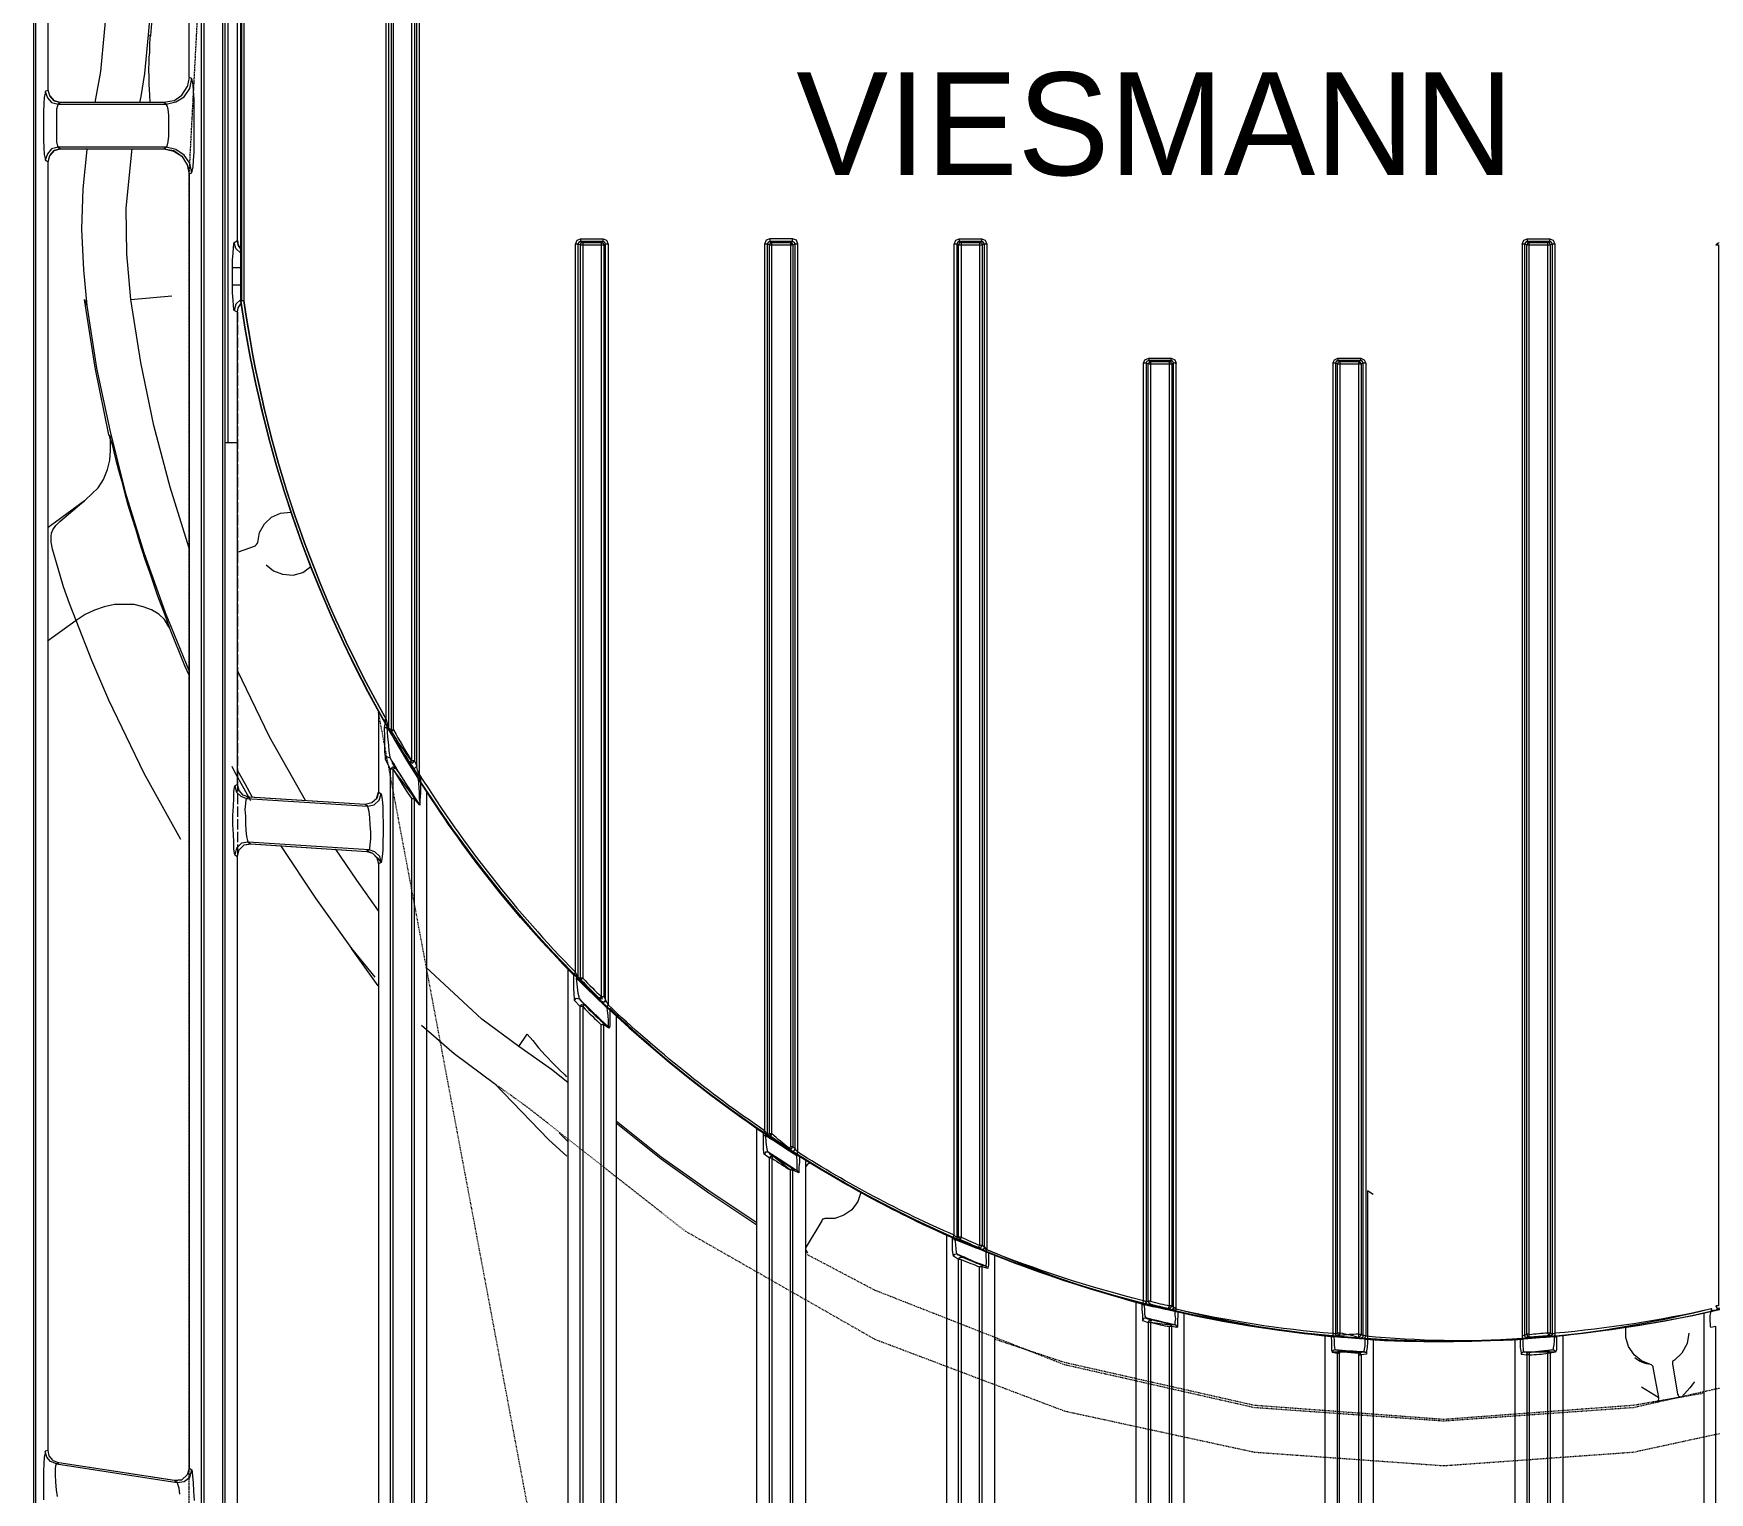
# Model space of a CAD drawing. Header units: millimetres. Extents: x 90740 to 167944, y -39332 to 25855.
# Drawn here: x 137982.6 to 138247, y 11870.3 to 12100.5 of the extents above; entities that cross this region are included whole.
import ezdxf

# ---------------------------------------------------------------- set-up
doc = ezdxf.new("R2010")
doc.units = ezdxf.units.MM
doc.linetypes.add('PDF_IMPORT', pattern=[1, 0.8, -0.2])
doc.layers.add('PDF3_Text', color=7, linetype='Continuous')
doc.layers.add('PDF4_Geometry', color=7, linetype='Continuous')
doc.styles.add('PDF Viessmann Logo', font='')
doc.styles.get('PDF Viessmann Logo').set_extended_font_data('Viessmann Logo')

# ---------------------------------------------------------------- blocks, each defined once
blk = doc.blocks.new('200-A_10 bis 12')
at = {"layer": 'PDF4_Geometry', "lineweight": 13}
for p, q in [((6500.36, 3273.81), (6500.36, 2336.02)), ((6515.28, 2336.02), (6515.28, 3273.81)), ((6528.38, 2757.31), (6528.38, 2852.54)), ((6543.48, 2795.52), (6545.34, 2795.52)), ((6543.68, 2795.72), (6543.68, 2737.69)), ((6558.4, 2795.52), (6560.26, 2795.52)), ((6573.32, 2795.52), (6575.18, 2795.52)), ((6573.52, 2795.72), (6573.52, 2717.26)), ((6618.14, 2795.52), (6619.99, 2795.52)), ((6588.28, 2786.13), (6590.15, 2786.13)), ((6603.2, 2786.13), (6605.07, 2786.13)), ((6530.2, 2336.02), (6530.2, 2751.83)), ((6545.14, 2336.02), (6545.14, 2734)), ((6560.06, 2336.02), (6560.06, 2722.54)), ((6574.98, 2336.02), (6574.98, 2714.91)), ((6589.95, 2336.02), (6589.95, 2710.2)), ((6603.38, 2336.02), (6603.38, 2708.09)), ((6619.79, 2336.02), (6619.79, 2708.22))]:
    blk.add_line(p, q, dxfattribs=at)
for points in [[(6500.52, 3273.61), (6500.52, 2336.22)], [(6512.48, 2801.85), (6512.64, 2801.12), (6512.84, 2801.21), (6512.88, 2801.34), (6512.95, 2801.67), (6512.97, 2802.18), (6513.02, 2802.85), (6513.04, 2803.65), (6513.04, 2806.22), (6513.02, 2807), (6512.97, 2807.67), (6512.95, 2808.16), (6512.88, 2808.51), (6512.84, 2808.64), (6512.64, 2808.73), (6512.64, 2910.82)], [(6513.59, 3273.61), (6513.59, 2336.22), (6513.33, 2336.07), (6513.33, 2503.32)], [(6513.79, 3273.81), (6513.79, 2336.02), (6513.66, 2336.09), (6513.59, 2336.22)], [(6515.48, 2336.22), (6515.48, 3273.61)], [(6501.65, 2807.27), (6501.98, 2806.89), (6502.49, 2806.76), (6502, 2806.89), (6501.65, 2807.27), (6501.52, 2807.73), (6501.52, 2909.38)], [(6530.58, 2855.4), (6530.4, 2855), (6530.4, 2754.83), (6530.58, 2754.4)], [(6530.58, 2855.51), (6530.62, 2855.62), (6530.64, 2855.71), (6530.78, 2856.09), (6530.78, 2753.76), (6530.64, 2754.09), (6530.62, 2754.23), (6530.58, 2754.34), (6530.58, 2855.51)], [(6528.38, 2757.45), (6528.31, 2757.53), (6528.27, 2757.78), (6528.18, 2758.11), (6528.18, 2851.74), (6528.27, 2852.07), (6528.31, 2852.27), (6528.38, 2852.36)], [(6512.64, 2842.84), (6510.88, 2837.88), (6509.4, 2832.91), (6508.18, 2827.83), (6507.15, 2822.68), (6506.42, 2817.53), (6505.93, 2812.31), (6505.64, 2809.2), (6505.2, 2806.76)], [(6508.75, 2806.76), (6508.84, 2807.22), (6509.13, 2809.04), (6509.42, 2812.09), (6509.86, 2816.97), (6510.57, 2821.83), (6511.48, 2826.65), (6512.64, 2831.47)], [(6509.55, 2806.76), (6509.53, 2807.33), (6509.49, 2808.2), (6509.49, 2808.73), (6509.46, 2809.38), (6509.49, 2809.91), (6509.49, 2810.33), (6509.53, 2810.71), (6509.53, 2811.44), (6509.55, 2811.69), (6509.55, 2811.91), (6509.6, 2812.04), (6510, 2816.79), (6510.68, 2821.54), (6511.53, 2826.23), (6512.64, 2830.87)], [(6515.68, 2829.89), (6515.68, 2779.94)], [(6516.75, 2818.72), (6516.75, 2791.1), (6516.95, 2791.15), (6516.81, 2791.1), (6516.75, 2791.08), (6516.7, 2791.08), (6516.7, 2818.72)], [(6516.7, 2818.72), (6516.81, 2818.72), (6516.95, 2818.7), (6516.95, 2791.15)], [(6516.44, 2795.86), (6516.5, 2795.5), (6516.7, 2795.19), (6516.5, 2795.52), (6516.44, 2795.86), (6516.44, 2813.99), (6516.5, 2814.35), (6516.7, 2814.66)], [(6509.42, 2812.09), (6509.6, 2812.04)], [(6512.84, 2801.21), (6512.68, 2801.98), (6512.24, 2802.61), (6511.59, 2803.05), (6510.82, 2803.23), (6510.91, 2803.32), (6510.97, 2803.65), (6511.02, 2804.09), (6511.04, 2804.63), (6511.04, 2805.23), (6511.02, 2805.76), (6510.97, 2806.22), (6510.91, 2806.49), (6510.82, 2806.62), (6511.59, 2806.8), (6512.24, 2807.2), (6512.68, 2807.87), (6512.84, 2808.64)], [(6511.42, 2806.89), (6512.06, 2807.33), (6512.48, 2808)], [(6512.64, 2808.73), (6512.48, 2808)], [(6501.52, 2807.73), (6501.29, 2807.62), (6501.27, 2807.49), (6501.2, 2807.16), (6501.16, 2806.67), (6501.14, 2806.02), (6501.14, 2803.83), (6501.16, 2803.18), (6501.2, 2802.65), (6501.27, 2802.34), (6501.29, 2802.21), (6501.52, 2802.07)], [(6501.29, 2807.62), (6501.45, 2807.13), (6501.78, 2806.76), (6502.31, 2806.62), (6502.25, 2806.49), (6502.18, 2806.22), (6502.16, 2805.76), (6502.16, 2804.09), (6502.18, 2803.65), (6502.25, 2803.32), (6502.31, 2803.23), (6501.78, 2803.09), (6501.45, 2802.72), (6501.29, 2802.21)], [(6511.42, 2806.89), (6510.64, 2806.76)], [(6501.91, 2699.63), (6501.6, 2699.99), (6501.52, 2700.43), (6501.52, 2802.07), (6501.65, 2802.58), (6502, 2802.96), (6502.49, 2803.09), (6501.98, 2802.96), (6501.65, 2802.58)], [(6504.58, 2803.12), (6504.56, 2803.05), (6504.25, 2799.94), (6504.13, 2796.77), (6504.29, 2793.55), (6504.56, 2790.75), (6505.33, 2785.8), (6506.38, 2780.91), (6507.6, 2776.03), (6509.06, 2771.26), (6510.75, 2766.53), (6512.64, 2761.89)], [(6512.64, 2771.59), (6511.13, 2776.41), (6509.86, 2781.29), (6508.82, 2786.24), (6508.04, 2791.22), (6507.71, 2794.83), (6507.67, 2798.43), (6508.13, 2803.12)], [(6510.64, 2803.09), (6511.42, 2802.92), (6512.06, 2802.52), (6512.48, 2801.85), (6512.64, 2801.07), (6512.64, 2699.03), (6512.84, 2698.9)], [(6510.64, 2803.09), (6511.42, 2802.96), (6512.06, 2802.52)], [(6543.3, 2737.77), (6543.23, 2737.88), (6543.17, 2738.02), (6543.1, 2738.15), (6543.1, 2795.59), (6543.23, 2795.9), (6543.5, 2795.99), (6545.3, 2795.99), (6545.56, 2795.9), (6545.68, 2795.59), (6545.68, 2735.58), (6545.61, 2735.73), (6545.54, 2735.84), (6545.5, 2735.91), (6545.48, 2735.98), (6545.36, 2735.78), (6545.16, 2735.84)], [(6543.5, 2795.99), (6543.5, 2795.79), (6543.37, 2795.72), (6543.3, 2795.59), (6543.1, 2795.59)], [(6545.68, 2795.59), (6545.48, 2795.59), (6545.43, 2795.72), (6545.3, 2795.79), (6545.3, 2795.99)], [(6558.44, 2795.99), (6558.44, 2795.79), (6558.31, 2795.72), (6558.22, 2795.59), (6558.02, 2795.59)], [(6560.64, 2795.59), (6560.44, 2795.59), (6560.37, 2795.72), (6560.22, 2795.79), (6560.22, 2795.99)], [(6573.36, 2795.99), (6573.36, 2795.79), (6573.23, 2795.72), (6573.18, 2795.59), (6572.98, 2795.59)], [(6573.18, 2717.26), (6573.12, 2717.28), (6573.1, 2717.28), (6573.03, 2717.35), (6572.98, 2717.41), (6572.98, 2795.59), (6573.1, 2795.9), (6573.36, 2795.99), (6575.16, 2795.99), (6575.43, 2795.9), (6575.56, 2795.59), (6575.56, 2716.28), (6575.49, 2716.35), (6575.43, 2716.42), (6575.36, 2716.44), (6575.36, 2795.59)], [(6575.56, 2795.59), (6575.36, 2795.59), (6575.29, 2795.72), (6575.16, 2795.79), (6575.16, 2795.99)], [(6618.17, 2795.99), (6618.17, 2795.79), (6618.03, 2795.72), (6617.97, 2795.59), (6617.77, 2795.59)], [(6617.77, 2795.59), (6617.9, 2795.9), (6618.17, 2795.99), (6619.96, 2795.99), (6620.23, 2795.9), (6620.36, 2795.59)], [(6620.36, 2795.59), (6620.36, 2709.47), (6620.3, 2709.47), (6620.16, 2709.42), (6619.96, 2709.42), (6619.9, 2709.47), (6619.79, 2709.69), (6619.83, 2709.55), (6619.83, 2709.49), (6619.96, 2709.55), (6619.99, 2709.69), (6620.16, 2709.62), (6620.16, 2795.59), (6620.1, 2795.72), (6619.96, 2795.79), (6619.96, 2795.99)], [(6516.44, 2790.22), (6516.19, 2790.35), (6516.17, 2790.44), (6516.12, 2790.75), (6516.1, 2791.17), (6516.06, 2791.75), (6516.06, 2794.32), (6516.1, 2794.86), (6516.12, 2795.32), (6516.17, 2795.59), (6516.19, 2795.72), (6516.44, 2795.86)], [(6516.7, 2794.86), (6516.32, 2795.23), (6516.19, 2795.72)], [(6543.68, 2795.72), (6543.54, 2795.66), (6543.48, 2795.52), (6543.3, 2795.59), (6543.3, 2737.75), (6543.48, 2737.69)], [(6543.48, 2795.52), (6543.48, 2737.62), (6543.54, 2737.55), (6543.57, 2737.57), (6543.68, 2737.69), (6543.48, 2737.69)], [(6545.14, 2795.72), (6545.14, 2736.24), (6545.34, 2736.24)], [(6545.14, 2795.72), (6545.28, 2795.66), (6545.34, 2795.52)], [(6558.6, 2795.72), (6558.46, 2795.66), (6558.4, 2795.52), (6558.22, 2795.59), (6558.22, 2725.41), (6558.4, 2725.39), (6558.44, 2725.27), (6558.51, 2725.21), (6558.53, 2725.27), (6558.6, 2725.39), (6558.4, 2725.39), (6558.4, 2795.52)], [(6560.06, 2795.72), (6560.2, 2795.66), (6560.26, 2795.52)], [(6560.06, 2795.66), (6560.06, 2724.41), (6560.2, 2724.41)], [(6560.06, 2795.66), (6560.26, 2795.52)], [(6573.52, 2795.72), (6573.38, 2795.66), (6573.32, 2795.52), (6573.18, 2795.59), (6573.18, 2717.21), (6573.32, 2717.26), (6573.36, 2717.15), (6573.45, 2717.08), (6573.49, 2717.13), (6573.52, 2717.26), (6573.32, 2717.26), (6573.32, 2795.52)], [(6574.98, 2795.72), (6574.98, 2716.61), (6575.18, 2716.61)], [(6574.98, 2795.72), (6575.16, 2795.66), (6575.18, 2795.52)], [(6575.36, 2795.59), (6575.18, 2795.52), (6575.18, 2716.61), (6575.36, 2716.48)], [(6617.77, 2795.59), (6617.77, 2709.33), (6617.79, 2709.27), (6617.9, 2709.27), (6618.03, 2709.29), (6618.17, 2709.29), (6618.3, 2709.35), (6618.34, 2709.35), (6618.34, 2795.72)], [(6618.34, 2709.6), (6618.14, 2709.6), (6618.14, 2795.52), (6617.97, 2795.59), (6617.97, 2709.49), (6618.14, 2709.6), (6618.21, 2709.42), (6618.34, 2709.4)], [(6618.34, 2795.72), (6618.21, 2795.66), (6618.14, 2795.52)], [(6619.99, 2795.52), (6619.99, 2709.69), (6619.79, 2709.69), (6619.79, 2795.72)], [(6620.36, 2795.59), (6620.16, 2795.59), (6619.99, 2795.52), (6619.96, 2795.66), (6619.79, 2795.72)], [(6516.7, 2793.72), (6516.06, 2793.72)], [(6516.7, 2792.35), (6516.06, 2792.35)], [(6504.38, 2775.34), (6504.45, 2775.41), (6505.47, 2776.36), (6505.87, 2777.03), (6506.2, 2777.81), (6506.38, 2778.54), (6506.44, 2779.31), (6506.44, 2779.71), (6506.42, 2780.14), (6506.36, 2780.45), (6506.36, 2780.47), (6506.31, 2780.51), (6506.31, 2780.54), (6505.22, 2785.86), (6504.38, 2791.22), (6504.45, 2791.02), (6504.56, 2790.75)], [(6508.04, 2791.22), (6511.28, 2791.5)], [(6516.7, 2791.22), (6516.32, 2790.84), (6516.19, 2790.35)], [(6517.39, 2751.96), (6516.9, 2752.12), (6516.57, 2752.49), (6516.44, 2752.96), (6516.44, 2790.22), (6516.5, 2790.57), (6516.7, 2790.88)], [(6588.41, 2712.06), (6588.41, 2712), (6588.35, 2711.97), (6588.28, 2711.93), (6588.15, 2712), (6588.13, 2712.13), (6588.08, 2712.13), (6588.08, 2712.17), (6588.02, 2712.2), (6587.95, 2712.2), (6587.9, 2712.24), (6587.9, 2786.2), (6588.02, 2786.46), (6588.33, 2786.6), (6590.08, 2786.6), (6590.39, 2786.46), (6590.48, 2786.2)], [(6588.46, 2786.33), (6588.35, 2786.26), (6588.28, 2786.13), (6588.13, 2786.2), (6587.9, 2786.2)], [(6588.33, 2786.6), (6588.33, 2786.4), (6588.15, 2786.33), (6588.13, 2786.2), (6588.13, 2712.13), (6588.28, 2712.2), (6588.33, 2712.06), (6588.41, 2712)], [(6588.46, 2786.33), (6588.46, 2712.2), (6588.28, 2712.2), (6588.28, 2786.13)], [(6589.95, 2711.84), (6589.88, 2711.71), (6589.88, 2711.64), (6590.04, 2711.66), (6590.15, 2711.84), (6589.95, 2711.84), (6589.95, 2786.33)], [(6589.88, 2711.64), (6589.95, 2711.6), (6590.04, 2711.53), (6590.1, 2711.51), (6590.21, 2711.46), (6590.32, 2711.46), (6590.46, 2711.4), (6590.48, 2711.46), (6590.48, 2786.2)], [(6590.15, 2786.13), (6590.08, 2786.26), (6589.95, 2786.33)], [(6590.48, 2786.2), (6590.28, 2786.2), (6590.21, 2786.33), (6590.08, 2786.4), (6590.08, 2786.6)], [(6590.28, 2786.2), (6590.15, 2786.13), (6590.15, 2711.84), (6590.28, 2711.73)], [(6590.48, 2711.6), (6590.41, 2711.66), (6590.35, 2711.66), (6590.32, 2711.71), (6590.28, 2711.71), (6590.28, 2786.2)], [(6603.25, 2786.6), (6603.25, 2786.4), (6603.11, 2786.33), (6603.05, 2786.2), (6602.85, 2786.2)], [(6602.85, 2786.2), (6602.85, 2709.47), (6602.91, 2709.47), (6603.05, 2709.42), (6603.25, 2709.42), (6603.31, 2709.47)], [(6603.42, 2786.33), (6603.25, 2786.26), (6603.2, 2786.13), (6603.05, 2786.2), (6603.05, 2709.62), (6603.2, 2709.69), (6603.25, 2709.55), (6603.38, 2709.49), (6603.38, 2709.55), (6603.42, 2709.69), (6603.2, 2709.69), (6603.2, 2786.13)], [(6604.87, 2786.33), (6605, 2786.26), (6605.07, 2786.13)], [(6605.44, 2786.2), (6605.24, 2786.2), (6605.18, 2786.33), (6605.04, 2786.4), (6605.04, 2786.6)], [(6506.31, 2780.54), (6506.38, 2780.45), (6506.44, 2780.18), (6506.55, 2779.78), (6506.69, 2779.2), (6506.84, 2778.54), (6507.07, 2777.76), (6507.29, 2776.94), (6507.53, 2776.03), (6507.8, 2775.03), (6508.11, 2774.03), (6508.42, 2773.05), (6508.69, 2772.12), (6509.15, 2770.74), (6509.6, 2769.41), (6510.13, 2767.84), (6510.71, 2766.33), (6511.08, 2765.3), (6512.26, 2762.35), (6512.62, 2761.62)], [(6515.48, 2779.94), (6516.44, 2779.94)], [(6511.97, 2748.61), (6509.09, 2753.83), (6506.31, 2759.62), (6504.96, 2762.75), (6503.71, 2765.9), (6503.2, 2767.24), (6502.71, 2768.55), (6502.29, 2769.99), (6501.85, 2771.52), (6501.74, 2772.08), (6501.74, 2772.52), (6501.78, 2772.79), (6501.87, 2773.05), (6502.11, 2773.39), (6502.43, 2773.7), (6503.47, 2774.56), (6503.98, 2775.03), (6504.25, 2775.23), (6504.36, 2775.3), (6504.38, 2775.34), (6502.09, 2773.65), (6501.52, 2773.23)], [(6516.44, 2771.28), (6517.86, 2771.79), (6517.88, 2771.81), (6517.94, 2771.88), (6518.03, 2771.99), (6518.06, 2772.05), (6518.19, 2772.85), (6518.57, 2773.52), (6519.14, 2774.05), (6519.85, 2774.36), (6520.65, 2774.45)], [(6518.7, 2770.28), (6519.28, 2769.81), (6520.01, 2769.55), (6520.83, 2769.48), (6521.59, 2769.68), (6522.23, 2770.15)], [(6511.08, 2765.3), (6511.02, 2765.39), (6510.68, 2765.97), (6510.24, 2766.39), (6509.66, 2766.73), (6509.02, 2766.97), (6508.31, 2767.15), (6507.53, 2767.17), (6506.75, 2767.15), (6505.93, 2766.97), (6505.16, 2766.7), (6504.42, 2766.37), (6503.71, 2765.9), (6501.47, 2764.26)], [(6521.81, 2751.69), (6518.97, 2756.73), (6516.44, 2761.95)], [(6527.56, 2758.71), (6527.56, 2752.36), (6527.78, 2752.23)], [(6528.07, 2495.63), (6528.25, 2495.63), (6528.25, 2336.07), (6528.51, 2336.22), (6528.51, 2754.16), (6528.11, 2754.94), (6528.11, 2755.16), (6528.07, 2755.54), (6528.07, 2756.71), (6528.05, 2757.45), (6528.18, 2758.11), (6528.07, 2758.04), (6528, 2757.98), (6528.18, 2757.67), (6528.31, 2757.45), (6528.38, 2757.38)], [(6528.05, 2757.45), (6528.25, 2757.45)], [(6528.38, 2757.4), (6528.56, 2757.27)], [(6528.38, 2757.31), (6528.4, 2757.31), (6528.49, 2757.25), (6528.38, 2757.31)], [(6528.11, 2754.94), (6528.25, 2755.14), (6528.49, 2755.07), (6528.51, 2755), (6528.62, 2754.8), (6528.69, 2754.69), (6528.89, 2754.27)], [(6515.99, 2754.4), (6516.19, 2754), (6517.48, 2751.69)], [(6516.44, 2754.07), (6517.03, 2753.03), (6517.61, 2751.96)], [(6528.71, 2754.16), (6528.71, 2336.02), (6528.58, 2336.09), (6528.51, 2336.22)], [(6530.33, 2754.23), (6530.24, 2754.23), (6530.24, 2754.27), (6530.2, 2754.27)], [(6516.44, 2752.96), (6516.24, 2752.85), (6516.19, 2752.72), (6516.12, 2752.38), (6516.12, 2751.89), (6516.1, 2751.25), (6516.06, 2750.52), (6516.06, 2749.79), (6516.1, 2749.05), (6516.12, 2748.41), (6516.12, 2747.88), (6516.19, 2747.54), (6516.24, 2747.41), (6516.44, 2747.28)], [(6516.24, 2752.85), (6516.37, 2752.36), (6516.7, 2752.03), (6517.15, 2751.85), (6517.1, 2751.76), (6517.08, 2751.45), (6517.03, 2750.98), (6517.08, 2750.45), (6517.08, 2749.85), (6517.1, 2749.32), (6517.17, 2748.85), (6517.23, 2748.54), (6517.28, 2748.41), (6516.77, 2748.32), (6516.37, 2747.94), (6516.24, 2747.41)], [(6527.03, 2751.5), (6527.4, 2751.85), (6527.56, 2752.36), (6527.43, 2751.85), (6527.03, 2751.5), (6526.51, 2751.38), (6517.35, 2751.96), (6516.9, 2752.12)], [(6531.35, 2752.36), (6531.35, 2696.32), (6531.16, 2696.21), (6531.11, 2696.08), (6531.09, 2695.74), (6531.04, 2695.26), (6531.02, 2694.61), (6531.02, 2692.41), (6531.04, 2691.77), (6531.09, 2691.24), (6531.11, 2690.9), (6531.16, 2690.77), (6531.35, 2690.64)], [(6526.65, 2747.72), (6527.09, 2747.54), (6527.47, 2747.17), (6527.78, 2746.81), (6527.67, 2747.28), (6527.29, 2747.65), (6526.83, 2747.81), (6526.89, 2747.92), (6526.91, 2748.21), (6526.96, 2748.68), (6526.96, 2749.21), (6526.91, 2749.79), (6526.89, 2750.36), (6526.83, 2750.83), (6526.76, 2751.12), (6526.71, 2751.25), (6527.23, 2751.36), (6527.62, 2751.72), (6527.78, 2752.23), (6527.8, 2752.09), (6527.87, 2751.76), (6527.91, 2751.25), (6527.91, 2750.63), (6527.94, 2749.87), (6527.94, 2749.12), (6527.91, 2748.41), (6527.91, 2747.79), (6527.87, 2747.28), (6527.8, 2746.94), (6527.78, 2746.81), (6527.56, 2746.7)], [(6530.4, 2336.22), (6530.4, 2751.83), (6530.2, 2751.83)], [(6516.44, 2643.41), (6516.44, 2747.28), (6516.57, 2747.81), (6516.97, 2748.19), (6517.52, 2748.28)], [(6516.97, 2748.19), (6517.48, 2748.28), (6526.65, 2747.68), (6527.09, 2747.54), (6527.43, 2747.17), (6527.56, 2746.7), (6527.56, 2641.64), (6527.4, 2641.08), (6526.96, 2640.75), (6526.38, 2640.68), (6517.23, 2642.48)], [(6519.85, 2748.14), (6522.59, 2743.99), (6525.43, 2740.02), (6527.29, 2737.75)], [(6527.56, 2742.99), (6525.85, 2745.41), (6524.18, 2747.88)], [(6527.54, 2737.09), (6525.43, 2740.02)], [(6542.5, 2729.45), (6541.21, 2730.49), (6538.64, 2732.29), (6535.73, 2734.44), (6531.29, 2738.55)], [(6542.5, 2738.42), (6542.5, 2695.35), (6542.52, 2695.35), (6542.52, 2738.42)], [(6543.54, 2737.55), (6543.43, 2737.57), (6543.37, 2737.57), (6543.34, 2737.64), (6543.3, 2737.75)], [(6543.68, 2735.44), (6543.48, 2735.44), (6543.61, 2735.6), (6543.81, 2735.58), (6543.74, 2735.51), (6543.68, 2735.44)], [(6543.68, 2735.44), (6543.68, 2336.02), (6543.54, 2336.09), (6543.48, 2336.22)], [(6545.43, 2735.84), (6545.41, 2735.8), (6545.36, 2735.78), (6545.21, 2735.78), (6545.21, 2735.8), (6545.16, 2735.8)], [(6530.96, 2733.98), (6533.53, 2731.74), (6536.71, 2729.38), (6541.01, 2724.94), (6542.43, 2723.63)], [(6545.34, 2336.22), (6545.34, 2734), (6545.14, 2734)], [(6546.32, 2734.67), (6546.32, 2638.31), (6546.12, 2638.2), (6546.05, 2638.06), (6546.01, 2637.73), (6545.99, 2637.26), (6545.94, 2636.6), (6545.94, 2634.4), (6545.99, 2633.73), (6546.01, 2633.22), (6546.05, 2632.89), (6546.12, 2632.76), (6546.32, 2632.58), (6546.32, 2522.79), (6546.25, 2522.65), (6546.21, 2522.28), (6546.19, 2521.9), (6546.25, 2521.83), (6546.39, 2521.81), (6546.39, 2522.14), (6546.41, 2522.48), (6546.45, 2522.61), (6546.34, 2522.68), (6546.32, 2522.79)], [(6538.64, 2732.29), (6539.3, 2733.27), (6539.73, 2732.76), (6540.19, 2732.2), (6540.72, 2731.6), (6541.43, 2730.87), (6541.81, 2730.49), (6542.26, 2730.05), (6542.39, 2729.89)], [(6557.42, 2718.39), (6553.62, 2720.92), (6549.87, 2723.56), (6546.32, 2726.41)], [(6557.42, 2718.21), (6553.62, 2720.72), (6549.87, 2723.41), (6546.32, 2726.25)], [(6541.81, 2725.47), (6542.5, 2724.81)], [(6557.42, 2637.13), (6557.42, 2725.78)], [(6557.93, 2725.27), (6558.13, 2725.27)], [(6558.6, 2723.48), (6558.6, 2336.02), (6558.46, 2336.09), (6558.4, 2336.22)], [(6559.95, 2724.27), (6560.15, 2724.23), (6560.26, 2724.41)], [(6560.33, 2724.08), (6560.33, 2724.03), (6560.28, 2724.03), (6560.26, 2724.01), (6560.2, 2724.01), (6560.2, 2724.03), (6560.15, 2724.03)], [(6560.2, 2722.7), (6560.28, 2722.63), (6560.4, 2722.61), (6560.6, 2722.5), (6560.6, 2723.23), (6560.57, 2723.63), (6560.57, 2723.7), (6560.6, 2723.7)], [(6560.77, 2723.7), (6560.77, 2723.16), (6560.73, 2722.81), (6560.71, 2722.57), (6560.71, 2722.32), (6560.26, 2722.54)], [(6561.24, 2723.3), (6561.24, 2693.57), (6561.04, 2693.48), (6560.97, 2693.35), (6560.93, 2693.01), (6560.91, 2692.5), (6560.91, 2691.88), (6560.86, 2691.13), (6560.86, 2690.39), (6560.91, 2689.66), (6560.91, 2689), (6560.93, 2688.53), (6560.97, 2688.2), (6561.04, 2688.02), (6561.24, 2687.93)], [(6560.26, 2722.63), (6560.2, 2722.7), (6560.13, 2722.63), (6560.06, 2722.54)], [(6560.26, 2722.54), (6560.06, 2722.54)], [(6560.26, 2336.22), (6560.26, 2722.63)], [(6561.55, 2723.1), (6561.37, 2722.96), (6561.24, 2722.81)], [(6565.61, 2720.77), (6565.37, 2720.06), (6564.9, 2719.41), (6564.28, 2718.99), (6563.55, 2718.72), (6562.77, 2718.72), (6562.66, 2718.68), (6562.59, 2718.66), (6562.53, 2718.55), (6561.31, 2716.48), (6561.28, 2716.42), (6561.24, 2716.3), (6561.28, 2716.22), (6561.35, 2716.1), (6561.42, 2716.04)], [(6572.38, 2717.41), (6572.38, 2693.01), (6572.58, 2692.88), (6572.61, 2692.75), (6572.65, 2692.41), (6572.67, 2691.9), (6572.72, 2691.24), (6572.72, 2689.06), (6572.67, 2688.4), (6572.65, 2687.89), (6572.61, 2687.55), (6572.58, 2687.46), (6572.38, 2687.35)], [(6573.3, 2717.06), (6573.23, 2717.13), (6573.18, 2717.21)], [(6573.45, 2717.08), (6573.36, 2717.06)], [(6574.92, 2716.44), (6575.12, 2716.48), (6575.18, 2716.61)], [(6574.92, 2716.44), (6574.96, 2716.48), (6574.98, 2716.61)], [(6573.52, 2715.48), (6573.32, 2715.48), (6573.43, 2715.68), (6573.63, 2715.68), (6573.61, 2715.62)], [(6573.52, 2715.48), (6573.52, 2336.02), (6573.38, 2336.09), (6573.32, 2336.22)], [(6576.16, 2715.77), (6576.16, 2635.15), (6575.96, 2635.07), (6575.94, 2634.93), (6575.89, 2634.62), (6575.83, 2634.09), (6575.83, 2630.6), (6575.89, 2630.11), (6575.94, 2629.78), (6575.96, 2629.65), (6576.16, 2629.51), (6576.16, 2517.53)], [(6575.36, 2716.48), (6575.29, 2716.3), (6575.09, 2716.28)], [(6575.49, 2714.97), (6575.49, 2715.04), (6575.52, 2715.17), (6575.52, 2715.42), (6575.49, 2715.7), (6575.49, 2716.04), (6575.52, 2716.04)], [(6575.18, 2714.91), (6574.98, 2714.91)], [(6575.18, 2715.02), (6575.09, 2715.08), (6575.05, 2715.04)], [(6575.09, 2715.08), (6575.12, 2715.08), (6575.18, 2715.04), (6575.29, 2715.04), (6575.49, 2714.97), (6575.58, 2714.91)], [(6575.18, 2336.22), (6575.18, 2715.02)], [(6587.3, 2712.13), (6587.3, 2634.62), (6587.5, 2634.49), (6587.57, 2634.36), (6587.57, 2634.02), (6587.64, 2633.49), (6587.64, 2632.85), (6587.68, 2632.11), (6587.68, 2631.38), (6587.64, 2630.65), (6587.64, 2630), (6587.57, 2629.51), (6587.57, 2629.18), (6587.5, 2629.05), (6587.3, 2628.94)], [(6587.77, 2711.93), (6588.28, 2711.93)], [(6589.97, 2710.4), (6590.01, 2710.35), (6590.21, 2710.35), (6590.41, 2710.33), (6590.41, 2710.55), (6590.46, 2710.8), (6590.41, 2711.13), (6590.41, 2711.38), (6590.48, 2711.38)], [(6587.84, 2710.69), (6587.95, 2710.86), (6588.08, 2710.89), (6588.13, 2710.86), (6588.22, 2710.82), (6588.28, 2710.8), (6588.53, 2710.73)], [(6588.46, 2710.53), (6588.46, 2336.02), (6588.33, 2336.09), (6588.28, 2336.22)], [(6590.15, 2336.22), (6590.15, 2710.2), (6589.95, 2710.2)], [(6591.1, 2711.22), (6591.1, 2692.15), (6590.9, 2692.04), (6590.86, 2691.9), (6590.81, 2691.57), (6590.79, 2691.04), (6590.75, 2690.44), (6590.72, 2689.71), (6590.72, 2688.93), (6590.75, 2688.2), (6590.79, 2687.55), (6590.81, 2687.09), (6590.86, 2686.75), (6590.9, 2686.62), (6591.1, 2686.49), (6591.1, 2576.54)], [(6631.33, 2705.85), (6631.33, 2705.82), (6631.27, 2705.71), (6631, 2705.38), (6630.38, 2704.65), (6629.33, 2704.45), (6628.29, 2704.27), (6628.36, 2704.27), (6628.47, 2704.32), (6628.53, 2704.4), (6628.56, 2704.51), (6628.56, 2704.6), (6628.11, 2706.98), (6628.11, 2707.05), (6628.05, 2707.11), (6627.98, 2707.18), (6627.91, 2707.22), (6627.2, 2707.49), (6626.6, 2707.98), (6626.16, 2708.62), (6625.96, 2709.33), (6625.96, 2710.09)], [(6632.11, 2711.26), (6632.11, 2692.15), (6632.29, 2692.04), (6632.35, 2691.9), (6632.38, 2691.57), (6632.42, 2691.04), (6632.44, 2690.44), (6632.44, 2688.2), (6632.42, 2687.55), (6632.38, 2687.09), (6632.35, 2686.75), (6632.29, 2686.62), (6632.11, 2686.49)], [(6602.22, 2709.49), (6602.22, 2691.95)], [(6603.25, 2709.42), (6603.11, 2709.49), (6603.05, 2709.62), (6602.94, 2709.62), (6602.87, 2709.67), (6602.85, 2709.67)], [(6604.87, 2709.6), (6605.07, 2709.6), (6605, 2709.42), (6604.87, 2709.4)], [(6606.02, 2709.16), (6606.02, 2633.96)], [(6617.19, 2709.16), (6617.19, 2633.96), (6617.39, 2633.82), (6617.43, 2633.73), (6617.46, 2633.38), (6617.5, 2632.89), (6617.52, 2632.22), (6617.52, 2630.05), (6617.5, 2629.38), (6617.46, 2628.87), (6617.43, 2628.54), (6617.39, 2628.4), (6617.19, 2628.32)], [(6620.36, 2709.67), (6620.34, 2709.67), (6620.28, 2709.62), (6620.16, 2709.62), (6620.1, 2709.49), (6619.96, 2709.42), (6620.1, 2709.49), (6618.03, 2709.35), (6617.97, 2709.49), (6617.9, 2709.49), (6617.83, 2709.47), (6617.77, 2709.47)], [(6617.83, 2709.22), (6617.83, 2708.69), (6617.86, 2708.42), (6617.86, 2708.24), (6617.9, 2708.22)], [(6620.3, 2709.4), (6620.48, 2709.4)], [(6620.99, 2709.49), (6620.99, 2691.95)], [(6630.93, 2709.69), (6630.8, 2708.87), (6630.38, 2708.11), (6629.78, 2707.56), (6629.71, 2707.51), (6629.64, 2707.45), (6629.64, 2707.25), (6630.04, 2704.87), (6630.09, 2704.8), (6630.11, 2704.71), (6630.22, 2704.65), (6630.38, 2704.65)], [(6604.87, 2708.16), (6604.87, 2336.02), (6605, 2336.09), (6605.07, 2336.22), (6605.33, 2336.07), (6605.33, 2484.6), (6605.38, 2488.17), (6605.38, 2491.77), (6605.4, 2495.39), (6605.49, 2498.96), (6605.58, 2503.05), (6605.64, 2506.96), (6605.78, 2510.84), (6605.95, 2514.55), (6605.95, 2514.88), (6605.98, 2515.28), (6606.02, 2515.42)], [(6604.87, 2707.96), (6605.07, 2707.96), (6605.07, 2336.22)], [(6618.34, 2708.09), (6618.34, 2336.02), (6618.21, 2336.09), (6618.14, 2336.22), (6617.83, 2336.07), (6617.83, 2491.9), (6617.77, 2495.46), (6617.72, 2498.96), (6617.63, 2503.16), (6617.52, 2507.2), (6617.39, 2510.98), (6617.26, 2514.55), (6617.26, 2514.88), (6617.19, 2515.28), (6617.19, 2628.32)], [(6617.7, 2708.02), (6617.77, 2708.16), (6617.9, 2708.22), (6618.1, 2708.18), (6618.21, 2708.18), (6618.3, 2708.16)], [(6618.34, 2707.96), (6618.14, 2707.96), (6618.17, 2708.09), (6618.3, 2708.16), (6618.34, 2708.09)], [(6619.76, 2708.29), (6619.92, 2708.22), (6619.99, 2708.09), (6619.99, 2336.22), (6620.3, 2336.07), (6620.3, 2488.93), (6620.34, 2493.21), (6620.41, 2497.52), (6620.48, 2501.78), (6620.54, 2505.11), (6620.63, 2508.4), (6620.74, 2511.58), (6620.87, 2514.66), (6620.92, 2515.15), (6620.94, 2515.46), (6620.99, 2515.55)], [(6627.2, 2705.45), (6628.56, 2704.6)], [(6501.52, 2700.43), (6501.29, 2700.36), (6501.27, 2700.23), (6501.2, 2699.9), (6501.16, 2699.39), (6501.14, 2698.76), (6501.14, 2696.52)], [(6502.25, 2696.79), (6502.18, 2697.32), (6502.11, 2697.92), (6502.09, 2698.5), (6502.09, 2698.96), (6502.11, 2699.25), (6502.16, 2699.36), (6501.71, 2699.56), (6501.4, 2699.9), (6501.29, 2700.36)], [(6501.91, 2699.63), (6502.36, 2699.45)], [(6512.64, 2699.03), (6512.48, 2698.5), (6512.06, 2698.12), (6511.48, 2698.05), (6502.36, 2699.45)], [(6511.46, 2698.05), (6512.06, 2698.12)], [(6511.91, 2696.99), (6511.84, 2697.45), (6511.75, 2697.77), (6511.68, 2697.9), (6512.24, 2697.99), (6512.68, 2698.32), (6512.84, 2698.9), (6512.88, 2698.72), (6512.9, 2698.39), (6512.95, 2697.9), (6512.97, 2697.21), (6513.02, 2696.48)]]:
    blk.add_lwpolyline(points, dxfattribs=at)
at = {"layer": 'PDF4_Geometry', "linetype": 'PDF_IMPORT', "lineweight": 13, "ltscale": 0.191536}
blk.add_lwpolyline([(6512.64, 2590.39), (6512.64, 2801.12), (6527.56, 3081.96)], dxfattribs=at)
at = {"layer": 'PDF4_Geometry', "linetype": 'PDF_IMPORT', "lineweight": 13, "ltscale": 0.18252}
blk.add_lwpolyline([(6512.64, 2808.73), (6512.64, 3076.96)], dxfattribs=at)
at = {"layer": 'PDF4_Geometry', "lineweight": 13}
for points in [[(6528.56, 2757.27), (6528.76, 2757.27), (6528.76, 2852.54, -0.007827), (6530.05, 2855.11), (6530.05, 2855.14), (6530.11, 2855.31), (6530.18, 2855.51), (6530.4, 2855.62), (6530.58, 2855.4)], [(6530.58, 2754.4), (6530.4, 2754.23), (6530.18, 2754.29), (6530.11, 2754.54), (6530.05, 2754.67), (6530.2, 2754.83), (6530.07, 2754.74), (6530.05, 2754.74), (6530.24, 2754.63), (6530.4, 2754.83), (6530.2, 2754.83), (6530.2, 2855), (6530.4, 2855), (6530.24, 2855.18), (6530.05, 2855.11), (6530.07, 2855.07), (6530.2, 2855, 0.01709), (6528.58, 2852.67)], [(6528.56, 2852.6), (6528.56, 2757.25), (6528.58, 2757.18), (6528.62, 2757.2), (6528.76, 2757.27, 0.015629), (6530.18, 2754.83, -0.020083), (6528.58, 2757.18)], [(6706.51, 2818.72), (6706.42, 2818.72), (6706.29, 2818.7), (6706.29, 2791.15), (6706.42, 2791.1), (6706.44, 2791.08), (6706.51, 2791.08), (6706.64, 2791.06, -0.863946), (6516.7, 2791.15), (6516.95, 2791.15)], [(6706.44, 2818.7), (6706.44, 2791.08, -0.371887), (6611.59, 2709.02, -0.371938), (6516.7, 2791.08, 0.371748), (6611.59, 2709.02, 0.371476), (6706.29, 2791.15), (6706.42, 2791.15)], [(6573.36, 2717.06), (6573.25, 2717.06), (6573.12, 2717.13), (6572.98, 2717.15), (6572.9, 2717.21), (6572.92, 2717.28), (6572.98, 2717.41, -0.039666), (6560.64, 2723.96), (6560.53, 2723.83), (6560.53, 2723.81), (6560.33, 2723.9), (6560.22, 2724.01), (6560.15, 2724.03), (6559.95, 2724.27), (6559.95, 2724.23), (6560.02, 2724.16), (6560.13, 2724.08), (6560.33, 2724.03), (6560.44, 2724.21), (6560.46, 2724.21), (6560.46, 2724.14), (6560.53, 2724.08), (6560.64, 2723.96), (6560.64, 2795.59), (6560.53, 2795.9), (6560.22, 2795.99), (6558.44, 2795.99), (6558.15, 2795.9), (6558.02, 2795.59), (6558.02, 2725.65), (6558.13, 2725.54), (6558.15, 2725.47), (6558.2, 2725.45), (6558.22, 2725.41), (6558.26, 2725.32), (6558.33, 2725.21), (6558.4, 2725.21), (6558.6, 2725.39), (6558.6, 2795.72)], [(6633.26, 2795.72), (6633.26, 2795.66), (6633.06, 2795.52), (6633.26, 2795.52), (6633.26, 2711.84), (6633.06, 2711.84), (6633.13, 2711.66), (6633.33, 2711.64), (6633.31, 2711.64), (6633.26, 2711.6), (6633.13, 2711.53), (6633, 2711.46), (6632.89, 2711.46), (6632.75, 2711.4), (6632.75, 2711.46), (6632.69, 2711.6, -0.034146), (6620.48, 2709.42), (6620.48, 2708.36), (6620.43, 2708.22), (6620.41, 2708.18), (6619.99, 2708.09), (6619.79, 2708.09)], [(6602.85, 2786.2), (6602.98, 2786.46), (6603.25, 2786.6), (6605.04, 2786.6), (6605.31, 2786.46), (6605.44, 2786.2), (6605.44, 2709.47), (6605.38, 2709.47), (6605.31, 2709.49), (6605.24, 2709.49), (6605.18, 2709.35), (6605, 2709.29, 0.024981), (6603.42, 2709.69), (6603.42, 2786.33)], [(6604.87, 2786.33), (6604.87, 2709.35), (6604.93, 2709.35), (6605, 2709.29), (6605.18, 2709.29), (6605.27, 2709.27), (6605.4, 2709.27), (6605.4, 2709.33), (6605.44, 2709.47, 0.035184), (6617.83, 2709.2), (6617.63, 2709.2), (6617.63, 2708.56), (6617.66, 2708.29), (6617.7, 2708.09), (6617.7, 2708.02), (6618.14, 2707.96), (6618.14, 2336.22)], [(6530.78, 2751.43, -0.012822), (6528.49, 2755.07), (6528.49, 2755.14), (6528.45, 2755.27), (6528.4, 2755.6), (6528.38, 2756.05), (6528.31, 2756.73), (6528.25, 2757.45, 0.011159), (6530.89, 2753.4), (6530.89, 2752.29), (6530.84, 2751.72), (6530.84, 2751.32), (6530.82, 2751.32), (6530.4, 2751.83), (6530.38, 2751.89), (6530.2, 2751.83), (6530.31, 2751.89), (6530.38, 2751.92), (6530.38, 2751.89), (6530.51, 2751.76), (6530.62, 2751.63), (6530.78, 2751.43), (6530.82, 2751.36)], [(6528.71, 2754.16), (6528.51, 2754.16), (6528.69, 2754.34), (6528.89, 2754.27), (6528.85, 2754.23), (6528.71, 2754.16, -0.001039), (6530.38, 2751.92)], [(6542.97, 2491.95), (6543.17, 2491.95), (6543.17, 2336.07), (6543.48, 2336.22), (6543.48, 2735.44), (6543.03, 2735.91), (6543.03, 2736.11), (6543.01, 2736.38), (6542.97, 2736.91), (6542.97, 2737.91, -0.054205), (6530.71, 2753.43), (6530.71, 2753.4), (6530.78, 2752.36), (6530.78, 2751.83), (6530.82, 2751.56), (6530.78, 2751.45), (6530.78, 2751.43, 0.004746), (6528.65, 2754.69)], [(6530.18, 2754.29), (6530.2, 2754.27), (6530.24, 2754.23), (6530.31, 2754.14), (6530.38, 2754), (6530.58, 2753.67), (6530.64, 2753.69), (6530.78, 2753.76, 0.053326), (6543.1, 2738.15), (6543.01, 2738.02), (6542.97, 2737.97), (6543.1, 2737.88), (6543.23, 2737.71), (6543.3, 2737.64), (6543.37, 2737.62), (6543.17, 2737.69), (6543.23, 2736.97), (6543.3, 2736.51), (6543.37, 2736.24), (6543.37, 2736.11), (6543.41, 2736.04), (6543.5, 2735.91), (6543.57, 2735.84), (6543.81, 2735.58, 0.012722), (6545.28, 2734.18)], [(6545.28, 2734.18), (6545.3, 2734.13), (6545.41, 2734.07), (6545.5, 2734), (6545.68, 2733.87), (6545.7, 2733.91), (6545.7, 2734.31), (6545.68, 2734.73), (6545.63, 2735.11), (6545.61, 2735.31), (6545.63, 2735.31, -0.007607), (6543.17, 2737.69)], [(6543.03, 2735.91), (6543.17, 2736.11), (6543.41, 2736.04, 0.008216), (6545.68, 2733.87), (6545.74, 2733.8), (6545.74, 2733.73)], [(6560.71, 2722.32), (6560.66, 2722.43), (6560.6, 2722.5, -0.007405), (6558.31, 2723.96), (6558.26, 2724.03), (6558.26, 2724.08), (6558.2, 2724.34), (6558.15, 2724.74), (6558.13, 2725.27), (6558.33, 2725.21), (6558.33, 2725.25), (6558.26, 2725.27), (6558.2, 2725.34), (6558.06, 2725.41), (6557.93, 2725.47), (6557.95, 2725.54), (6558.02, 2725.65, -0.040684), (6545.68, 2735.58), (6545.61, 2735.47), (6545.54, 2735.44), (6545.36, 2735.6), (6545.28, 2735.71), (6545.21, 2735.78), (6545.16, 2735.8), (6545.16, 2735.84), (6545.08, 2735.98), (6545.03, 2736.06), (6544.99, 2736.11), (6545.23, 2736.04), (6545.14, 2736.24), (6545.03, 2736.13), (6544.99, 2736.11)], [(6558.4, 2336.22), (6558.4, 2723.48), (6558, 2723.81), (6557.95, 2723.94), (6557.93, 2724.21), (6557.93, 2725.45, -0.04182), (6545.81, 2735.31), (6545.81, 2733.91), (6545.79, 2733.78), (6545.74, 2733.73), (6545.34, 2734), (6545.3, 2734.11), (6545.28, 2734.18), (6545.23, 2734.13)], [(6560.06, 2724.41), (6560, 2724.3), (6559.95, 2724.27, -0.007859), (6558.6, 2725.39)], [(6558.6, 2723.48), (6558.4, 2723.48), (6558.51, 2723.63), (6558.71, 2723.63), (6558.66, 2723.56), (6558.6, 2723.48, 0.008816), (6560.06, 2722.54, -0.003956), (6558.71, 2723.63), (6558.46, 2723.81), (6558.4, 2723.88), (6558.33, 2723.94), (6558.31, 2723.96), (6558.09, 2723.96), (6558, 2723.81)], [(6573.05, 2491.37), (6573.05, 2336.07), (6573.32, 2336.22), (6573.32, 2715.48), (6572.92, 2715.75), (6572.9, 2715.88), (6572.85, 2716.22), (6572.85, 2717.19, -0.039475), (6560.53, 2723.81)], [(6606.02, 2720.63), (6605.58, 2720.92), (6605.58, 2708.96), (6605.56, 2708.56), (6605.51, 2708.29), (6605.51, 2708.09), (6605.49, 2708.02), (6605.07, 2707.96), (6605, 2708.09), (6604.87, 2708.16, -0.018258), (6603.42, 2708.29), (6603.25, 2708.22), (6603.18, 2708.09), (6603.38, 2708.09)], [(6573.63, 2715.68), (6573.36, 2715.82), (6573.3, 2715.84), (6573.23, 2715.9), (6573.18, 2715.95), (6573.16, 2716.08), (6573.12, 2716.3), (6573.1, 2716.68), (6573.05, 2717.08), (6572.92, 2717.08), (6573.05, 2717.08, 0.007442), (6575.69, 2716.04), (6575.69, 2715.31), (6575.67, 2715.04), (6575.63, 2714.84), (6575.63, 2714.77), (6575.18, 2714.91)], [(6572.92, 2715.75), (6573.03, 2715.9), (6573.18, 2715.95, 0.01766), (6575.49, 2714.97)], [(6588.22, 2711.93), (6588.08, 2712), (6587.95, 2712), (6587.84, 2712.04), (6587.88, 2712.11), (6587.9, 2712.24, -0.03511), (6575.29, 2716.35), (6575.29, 2716.3), (6575.25, 2716.28), (6575.16, 2716.28), (6574.92, 2716.44), (6574.92, 2716.42), (6574.98, 2716.37), (6575.09, 2716.28), (6575.12, 2716.28), (6575.23, 2716.22), (6575.36, 2716.17), (6575.49, 2716.1), (6575.49, 2716.17), (6575.56, 2716.28, 0.036657), (6587.77, 2712), (6587.77, 2711.53), (6587.82, 2711.13), (6587.82, 2710.73), (6587.84, 2710.69), (6588.28, 2710.53), (6588.28, 2336.22)], [(6590.55, 2710.13), (6590.52, 2710.27), (6590.41, 2710.33, -0.012244), (6588.08, 2710.89), (6588.08, 2710.93), (6588.04, 2711.02), (6588.02, 2711.26), (6588.02, 2711.6), (6587.97, 2711.93, 0.002658), (6590.61, 2711.38), (6590.61, 2711.06), (6590.59, 2710.69), (6590.59, 2710.2), (6590.55, 2710.13), (6590.15, 2710.2), (6590.08, 2710.29), (6589.97, 2710.4), (6589.95, 2710.33)], [(6590.28, 2711.73), (6590.21, 2711.58), (6590.08, 2711.53), (6590.21, 2711.53), (6590.21, 2711.58), (6590.26, 2711.58), (6590.48, 2711.6, 0.03607), (6602.85, 2709.67)], [(6590.48, 2711.6, 0.035932), (6602.71, 2709.42), (6602.71, 2709.4), (6602.74, 2709), (6602.74, 2708.36), (6602.78, 2708.22), (6602.8, 2708.18), (6603.18, 2708.09), (6603.18, 2336.22), (6602.94, 2336.07), (6602.94, 2484.67), (6602.74, 2484.67)], [(6634.95, 2336.22), (6633.06, 2336.22), (6633.06, 2710.2), (6632.66, 2710.13), (6632.62, 2710.2), (6632.62, 2710.4), (6632.6, 2710.69), (6632.6, 2711.06), (6632.73, 2711.6, -0.034016), (6620.36, 2709.67)], [(6588.46, 2710.53), (6588.28, 2710.53), (6588.35, 2710.69), (6588.53, 2710.73), (6588.48, 2710.66), (6588.46, 2710.53, -0.000571), (6589.97, 2710.35)], [(6605.38, 2709.22, -0.004782), (6602.91, 2709.4), (6602.78, 2709.4), (6602.91, 2709.42), (6602.91, 2709.4), (6602.94, 2709.07), (6602.94, 2708.76), (6602.98, 2708.53), (6603, 2708.42), (6603, 2708.38, 0.005468), (6605.31, 2708.22), (6605.31, 2708.24), (6605.33, 2708.42), (6605.38, 2708.69), (6605.38, 2709.2), (6605.58, 2709.2)], [(6604.87, 2709.6, 0.025215), (6603.38, 2709.49)], [(6605.38, 2709.2, 0.035064), (6617.77, 2709.27, 0.010127), (6620.3, 2709.42), (6620.3, 2709.07), (6620.28, 2708.76), (6620.23, 2708.53), (6620.23, 2708.42), (6620.21, 2708.38)], [(6604.87, 2708.16), (6604.91, 2708.16), (6605, 2708.18), (6605.11, 2708.18), (6605.31, 2708.22), (6605.44, 2708.16), (6605.31, 2708.18, -0.004466), (6602.8, 2708.18), (6602.85, 2708.31), (6603, 2708.38), (6603.05, 2708.36), (6603.18, 2708.36), (6603.42, 2708.29), (6603.42, 2708.22), (6603.38, 2708.09), (6603.42, 2708.22), (6604.87, 2708.09)], [(6619.79, 2708.22), (6619.76, 2708.29), (6620.03, 2708.36), (6620.16, 2708.36), (6620.21, 2708.38), (6620.36, 2708.31), (6620.41, 2708.18, 0.003859), (6617.9, 2708.18)]]:
    blk.add_lwpolyline(points, format="xyb", dxfattribs=at)
for points in [[(6510.64, 2806.76), (6502.49, 2806.76), (6502.31, 2806.62), (6510.82, 2806.62)], [(6502.49, 2803.09), (6510.64, 2803.09), (6510.82, 2803.23), (6502.31, 2803.23)], [(6543.68, 2795.72), (6545.14, 2795.72), (6545.3, 2795.79), (6543.5, 2795.79)], [(6545.48, 2735.98), (6545.48, 2795.59), (6545.34, 2795.52), (6545.34, 2736.24)], [(6558.44, 2795.79), (6558.6, 2795.72), (6560.06, 2795.72), (6560.22, 2795.79)], [(6560.44, 2724.21), (6560.44, 2795.59), (6560.26, 2795.52), (6560.26, 2724.41)], [(6573.52, 2795.72), (6574.98, 2795.72), (6575.16, 2795.79), (6573.36, 2795.79)], [(6618.34, 2795.72), (6619.79, 2795.72), (6619.96, 2795.79), (6618.17, 2795.79)], [(6589.95, 2786.33), (6590.08, 2786.4), (6588.33, 2786.4), (6588.46, 2786.33)], [(6604.87, 2786.33), (6605.04, 2786.4), (6603.25, 2786.4), (6603.42, 2786.33)], [(6605.24, 2709.49), (6605.24, 2786.2), (6605.07, 2786.13), (6605.07, 2709.6)], [(6526.71, 2751.25), (6526.51, 2751.38), (6517.39, 2751.96), (6517.35, 2751.96), (6517.15, 2751.85)], [(6517.52, 2748.28), (6526.65, 2747.68), (6526.65, 2747.72), (6526.83, 2747.81), (6517.28, 2748.41), (6517.48, 2748.28)], [(6511.68, 2697.9), (6511.48, 2698.05), (6511.46, 2698.05), (6502.36, 2699.45), (6502.16, 2699.36)]]:
    blk.add_lwpolyline(points, close=True, dxfattribs=at)
blk.add_lwpolyline([(6516.95, 2791.15, 0.094584), (6528.18, 2758.11, -0.094378)], format="xyb", close=True, dxfattribs=at)
at = {"layer": 'PDF4_Geometry', "linetype": 'PDF_IMPORT', "lineweight": 13}
blk.add_lwpolyline([(6516.44, 2790.22), (6516.44, 2747.28)], dxfattribs=at)
at = {"layer": 'PDF4_Geometry', "linetype": 'PDF_IMPORT', "lineweight": 13, "ltscale": 0.011221}
blk.add_lwpolyline([(6561.24, 2579.43), (6527.56, 2758.69)], dxfattribs=at)
at = {"layer": 'PDF4_Geometry', "linetype": 'PDF_IMPORT', "lineweight": 13, "ltscale": 0.011961}
blk.add_lwpolyline([(6536.71, 2729.38), (6539.3, 2727.52), (6551.74, 2717.75), (6566.72, 2709.2), (6581.69, 2703.54), (6596.65, 2700.3), (6611.59, 2699.23), (6626.56, 2700.3), (6641.52, 2703.54), (6654.58, 2708.31), (6658.2, 2710.02)], dxfattribs=at)
at = {"layer": 'PDF4_Geometry', "linetype": 'PDF_IMPORT', "lineweight": 13, "ltscale": 0.010997}
blk.add_lwpolyline([(6656.69, 2713.17), (6653.78, 2711.8), (6641.52, 2707.18), (6626.56, 2703.8), (6611.59, 2702.74), (6596.65, 2703.8), (6581.69, 2707.18), (6566.72, 2713.06), (6561.24, 2715.95)], dxfattribs=at)
at = {"layer": 'PDF4_Geometry', "linetype": 'PDF_IMPORT', "lineweight": 13, "ltscale": 0.010345}
blk.add_lwpolyline([(6632.11, 2704.94), (6626.56, 2703.98), (6611.59, 2702.87), (6596.65, 2703.98), (6581.69, 2707.36), (6576.16, 2709.2)], dxfattribs=at)
at = {"layer": 'PDF4_Geometry', "lineweight": 13}
for centre, radius, start, end in [((6620.85, 2690.31), 19.4, 93.1309, 97.4115), ((6615.53, 2746.7), 38.61, 273.8164, 276.6952), ((6628.08, 2709.34), 2.12, 228.1813, 265.4178)]:
    blk.add_arc(centre, radius, start, end, dxfattribs=at)
for points in [[(6516.7, 2791.1), (6516.7, 2791.1), (6516.7, 2791.1), (6516.7, 2791.08)], [(6528.71, 2754.16), (6529.22, 2753.34), (6529.73, 2752.49), (6530.2, 2751.83)], [(6543.54, 2737.55), (6544.05, 2737.04), (6544.57, 2736.51), (6544.99, 2736.11)], [(6543.68, 2737.69), (6544.19, 2737.17), (6544.7, 2736.64), (6545.14, 2736.24)], [(6543.57, 2735.84), (6544.25, 2735.18), (6544.9, 2734.53), (6545.5, 2734)], [(6543.68, 2735.44), (6544.19, 2734.91), (6544.7, 2734.44), (6545.14, 2734)], [(6558.13, 2725.27), (6558.97, 2724.74), (6559.82, 2724.16), (6560.57, 2723.7)], [(6558.51, 2725.21), (6559.02, 2724.87), (6559.51, 2724.54), (6559.95, 2724.27)], [(6558.46, 2723.81), (6559.15, 2723.36), (6559.82, 2722.96), (6560.4, 2722.57)], [(6573.45, 2717.08), (6573.96, 2716.86), (6574.47, 2716.61), (6574.92, 2716.44)], [(6573.52, 2717.26), (6574.03, 2717.01), (6574.58, 2716.81), (6574.98, 2716.61)], [(6573.36, 2715.82), (6574.07, 2715.55), (6574.72, 2715.24), (6575.29, 2715.02)], [(6573.52, 2715.48), (6574.03, 2715.28), (6574.58, 2715.08), (6574.98, 2714.91)], [(6573.63, 2715.68), (6574.14, 2715.48), (6574.65, 2715.24), (6575.09, 2715.08)], [(6588.41, 2712), (6588.93, 2711.86), (6589.44, 2711.73), (6589.88, 2711.64)], [(6588.46, 2712.2), (6588.99, 2712.06), (6589.5, 2711.93), (6589.95, 2711.84)], [(6588.28, 2710.8), (6588.97, 2710.66), (6589.64, 2710.47), (6590.21, 2710.35)], [(6588.46, 2710.53), (6588.99, 2710.4), (6589.5, 2710.27), (6589.95, 2710.2)], [(6618.3, 2708.16), (6618.85, 2708.22), (6619.36, 2708.22), (6619.76, 2708.29)], [(6618.34, 2707.96), (6618.85, 2708.02), (6619.39, 2708.02), (6619.79, 2708.09)]]:
    blk.add_open_spline(points, degree=3, dxfattribs=at)
at = {"layer": 'PDF3_Text', "insert": (6560.53, 2805.02), "char_height": 8.1, "attachment_point": 4, "style": 'PDF Viessmann Logo'}
blk.add_mtext('VIESMANN', dxfattribs=at)

msp = doc.modelspace()

# ---------------------------------------------------------------- block references
at = {"xscale": 2, "yscale": 2, "zscale": 2}
msp.add_blockref('200-A_10 bis 12', (124981.88, 6476.06, 0.84), dxfattribs=at)

doc.saveas('drawing.dxf')
